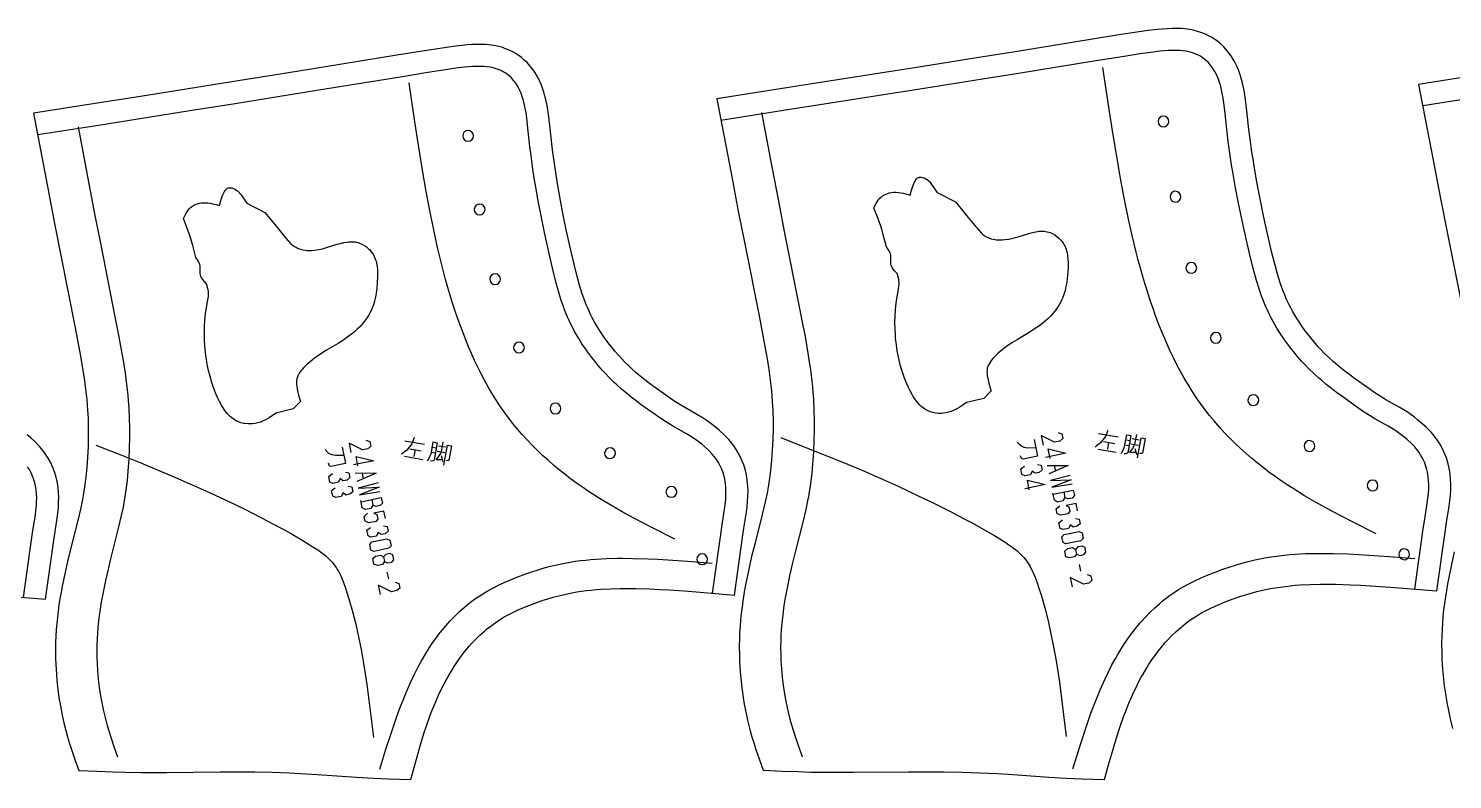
# Model space of a CAD drawing. Extents: x 870 to 2252, y -335 to 1751.
# Drawn here: x 1226.9 to 1557.1, y 0 to 174.2 of the extents above; entities that cross this region are included whole.
import ezdxf

# ---------------------------------------------------------------- set-up
doc = ezdxf.new("R2010")
doc.units = 0

msp = doc.modelspace()

# ---------------------------------------------------------------- linework, layer by layer
for points in [[(1386.518066, 157.896942), (1389.807617, 140.617111), (1391.496704, 131.861252), (1393.063721, 123.89164), (1396.317993, 107.562576), (1397.531372, 101.272888), (1398.18103, 97.568901), (1398.566528, 95.093666), (1398.740967, 93.854141), (1399.047119, 91.370781), (1399.176025, 90.12664), (1399.379517, 87.633438), (1399.486816, 85.60273), (1399.548584, 83.230156), (1399.552002, 81.331871), (1399.499146, 78.892105), (1399.383423, 76.454292), (1399.205933, 74.01992), (1398.989014, 71.791794), (1398.755249, 69.908043), (1398.521851, 68.375938), (1398.349365, 67.383354), (1398.162354, 66.393356), (1397.75, 64.420624), (1397.058105, 61.473904), (1395.30127, 54.61203), (1394.587769, 51.705235), (1393.923218, 48.786484), (1393.321167, 45.856483), (1393.047729, 44.387501), (1392.795166, 42.915936), (1392.564697, 41.441952), (1392.358276, 39.965626), (1392.177612, 38.486992), (1392.024292, 37.006329), (1391.900269, 35.523357), (1391.806885, 34.03875), (1391.74585, 32.551876), (1391.718506, 31.043827), (1391.741089, 28.779842), (1391.797119, 27.27043), (1391.94043, 25.007813), (1392.073975, 23.50164), (1392.328979, 21.247383), (1392.647827, 19.001015), (1392.896118, 17.509375), (1393.323975, 15.282969), (1393.647217, 13.807187), (1394.189941, 11.608359), (1394.591553, 10.153555), (1395.078125, 8.536601), (1395.597046, 6.929414), (1396.325439, 4.797461), (1397.267578, 2.142148), (1401.70166, 1.957266), (1405.396973, 1.824609), (1408.353516, 1.745156), (1412.05603, 1.688594), (1414.525024, 1.67418), (1418.228516, 1.679258), (1430.997192, 1.795469), (1435.121216, 1.812734), (1439.244385, 1.793516), (1443.365723, 1.722422), (1447.484497, 1.583633), (1451.491699, 1.375937), (1454.161987, 1.208047), (1463.50647, 0.571445), (1467.51355, 0.340078), (1471.080566, 0.182812), (1476.43335, 0), (1477.366577, 3.436953), (1478.004761, 5.722773), (1479.010254, 9.135468), (1479.727051, 11.395), (1480.102783, 12.518984), (1480.895386, 14.753202), (1481.314819, 15.862812), (1482.066406, 17.734375), (1482.724854, 19.259804), (1483.068237, 20.016523), (1483.784668, 21.516249), (1484.158081, 22.258514), (1484.936523, 23.725624), (1485.342041, 24.449883), (1486.18689, 25.87789), (1486.626587, 26.580702), (1487.54187, 27.962578), (1488.122192, 28.785664), (1488.925537, 29.861406), (1489.551636, 30.650702), (1490.419312, 31.678007), (1491.095093, 32.427265), (1492.029907, 33.396797), (1493.002441, 34.330116), (1494.011475, 35.224216), (1494.529297, 35.655544), (1495.590454, 36.485077), (1496.133545, 36.88242), (1496.684814, 37.267811), (1497.810913, 38.000702), (1498.740234, 38.552773), (1499.820801, 39.140469), (1500.921875, 39.689491), (1502.039917, 40.205078), (1503.171631, 40.692654), (1504.568726, 41.258202), (1506.492798, 41.980156), (1507.786987, 42.427734), (1509.090332, 42.846016), (1510.4021, 43.233124), (1511.722168, 43.587265), (1513.050293, 43.906483), (1514.858032, 44.27953), (1516.00415, 44.480625), (1517.154663, 44.656719), (1518.309326, 44.809139), (1519.467285, 44.938904), (1520.628662, 45.047657), (1521.792603, 45.136326), (1524.126709, 45.258358), (1526.466431, 45.315388), (1527.637207, 45.322655), (1529.978271, 45.300625), (1533.454956, 45.194843), (1535.757568, 45.086094), (1538.056641, 44.95203), (1542.64624, 44.626091), (1553.466187, 43.742344), (1555.371826, 57.397732), (1555.698853, 59.598125), (1556.296631, 63.380703), (1556.463257, 64.649918), (1556.59375, 65.956017), (1556.66748, 67.180153), (1556.684692, 68.48008), (1556.641846, 69.597031), (1556.517212, 70.894371), (1556.289307, 72.258591), (1556.058594, 73.256096), (1555.658203, 74.584373), (1555.3125, 75.500465), (1555.088745, 76.024765), (1554.667603, 76.900856), (1554.134521, 77.848824), (1553.506836, 78.806793), (1552.833984, 79.702965), (1552.111572, 80.558121), (1551.042969, 81.672966), (1549.934814, 82.692108), (1549.007568, 83.468437), (1548.279785, 84.039139), (1547.541382, 84.58445), (1546.784058, 85.109138), (1546.025024, 85.601089), (1544.685791, 86.399765), (1541.645264, 88.101952), (1540.706421, 88.666168), (1539.080444, 89.715858), (1537.109619, 91.072029), (1534.399048, 93.010933), (1533.262451, 93.855156), (1532.143066, 94.714684), (1531.055908, 95.583672), (1529.989502, 96.477104), (1529.503906, 96.900154), (1528.503296, 97.811325), (1527.274048, 99.011871), (1526.615601, 99.694138), (1525.962524, 100.399841), (1524.976563, 101.519684), (1524.532349, 102.048042), (1523.609497, 103.198593), (1522.725464, 104.375542), (1522.329468, 104.930153), (1521.509766, 106.141792), (1520.746704, 107.357887), (1520.022461, 108.608124), (1519.568359, 109.45031), (1519.231323, 110.110466), (1518.787109, 111.033829), (1518.47998, 111.712494), (1518.185913, 112.399765), (1517.835327, 113.273041), (1517.605225, 113.882729), (1517.148071, 115.188751), (1516.513916, 117.22242), (1515.939697, 119.300697), (1515.222778, 122.18), (1514.20752, 126.570076), (1513.289063, 130.763123), (1512.473999, 134.693039), (1511.803101, 138.18602), (1511.252808, 141.321014), (1510.914795, 143.404922), (1510.598999, 145.492188), (1510.163696, 148.654602), (1509.904785, 150.744843), (1509.350464, 155.806015), (1509.119995, 157.639526), (1508.924438, 158.922958), (1508.687744, 160.223907), (1508.401245, 161.527496), (1508.182617, 162.381241), (1507.944336, 163.2043), (1507.713989, 163.90593), (1507.449951, 164.618195), (1507.154663, 165.320694), (1506.709839, 166.238663), (1506.406006, 166.794846), (1505.846191, 167.707733), (1505.217041, 168.588272), (1504.797974, 169.111084), (1504.049438, 169.940781), (1503.225708, 170.715393), (1502.685547, 171.161011), (1501.90979, 171.724457), (1501.212158, 172.161087), (1500.518188, 172.541016), (1499.783569, 172.891174), (1498.775879, 173.290771), (1497.995483, 173.543823), (1496.965454, 173.808746), (1496.121338, 173.970932), (1495.023438, 174.11554), (1494.233276, 174.178436), (1493.190552, 174.216248), (1492.171387, 174.210938), (1490.954956, 174.163986), (1489.811157, 174.088348), (1488.67041, 173.986481), (1486.515625, 173.734222), (1483.904053, 173.357971), (1479.70874, 172.701172), (1473.133423, 171.635147), (1455.669067, 168.806396), (1447.303833, 167.467102), (1433.783081, 165.318207), (1422.917603, 163.602646), (1412.049561, 161.894058), (1401.179688, 160.190308), (1386.518066, 157.896942)], [(1228.105591, 154.54039), (1231.323853, 137.528824), (1232.965454, 128.96492), (1234.48877, 121.169922), (1237.651733, 105.198746), (1238.831421, 99.046562), (1239.462769, 95.423668), (1239.83728, 93.002731), (1240.006836, 91.790314), (1240.304321, 89.361481), (1240.429688, 88.144684), (1240.627197, 85.706329), (1240.731323, 83.720154), (1240.791016, 81.399529), (1240.794312, 79.542732), (1240.742676, 77.156403), (1240.629639, 74.772026), (1240.457031, 72.391014), (1240.24585, 70.211639), (1240.018311, 68.369064), (1239.791016, 66.870544), (1239.623291, 65.899765), (1239.441162, 64.931564), (1239.040161, 63.001953), (1238.366821, 60.119762), (1236.657471, 53.407654), (1235.963379, 50.56414), (1235.316895, 47.708984), (1234.731079, 44.843044), (1234.464966, 43.40617), (1234.218994, 41.966873), (1233.994873, 40.525078), (1233.794067, 39.081169), (1233.618286, 37.634998), (1233.468994, 36.186836), (1233.348145, 34.736485), (1233.257202, 33.284492), (1233.197754, 31.830273), (1233.170898, 30.355312), (1233.192627, 28.140938), (1233.246948, 26.664608), (1233.38623, 24.451523), (1233.515869, 22.978359), (1233.763672, 20.773438), (1234.073364, 18.576601), (1234.314697, 17.117811), (1234.730591, 14.940273), (1235.044678, 13.496797), (1235.57251, 11.345937), (1235.962891, 9.922773), (1236.435791, 8.341484), (1236.940308, 6.769531), (1237.64856, 4.684297), (1238.564697, 2.087109), (1242.876709, 1.906719), (1246.470459, 1.777344), (1249.345703, 1.699922), (1252.946533, 1.645), (1255.347412, 1.631133), (1258.949341, 1.636523), (1271.366943, 1.751484), (1275.377808, 1.76875), (1279.387451, 1.750391), (1283.39563, 1.681328), (1287.401245, 1.545977), (1291.298218, 1.343242), (1293.895142, 1.179258), (1302.98291, 0.557539), (1306.879639, 0.33168), (1310.348511, 0.178281), (1315.554199, 0), (1317.082764, 5.596914), (1318.061035, 8.934766), (1318.758301, 11.144921), (1319.123901, 12.244374), (1319.895142, 14.429999), (1320.303101, 15.515625), (1321.03418, 17.346251), (1322.008423, 19.57785), (1322.704956, 21.044569), (1323.068237, 21.770468), (1323.825439, 23.205624), (1324.219849, 23.914141), (1325.041748, 25.311249), (1325.469604, 25.998945), (1326.360229, 27.351288), (1326.924561, 28.156172), (1327.705933, 29.208359), (1328.314941, 29.980429), (1329.159058, 30.985586), (1329.81604, 31.718241), (1330.724609, 32.666092), (1331.670166, 33.578751), (1332.651367, 34.453358), (1333.155029, 34.875271), (1334.187134, 35.686913), (1334.715454, 36.075779), (1335.251831, 36.452969), (1336.347656, 37.170391), (1337.251953, 37.710625), (1338.30249, 38.285389), (1339.373291, 38.822498), (1340.460693, 39.326954), (1341.931274, 39.958202), (1343.541748, 40.59914), (1344.79126, 41.063747), (1346.049927, 41.50164), (1347.317261, 41.910938), (1348.593262, 42.289608), (1349.877319, 42.63625), (1351.169067, 42.948669), (1352.927368, 43.313671), (1354.041748, 43.510391), (1355.1604, 43.682655), (1356.283203, 43.831795), (1357.409546, 43.958984), (1358.538696, 44.065311), (1359.670776, 44.152187), (1361.940918, 44.271873), (1364.216431, 44.327969), (1365.355103, 44.335232), (1367.632202, 44.313904), (1371.013428, 44.211014), (1373.25293, 44.104843), (1375.48877, 43.973904), (1379.952148, 43.655544), (1390.613892, 42.780701), (1392.468262, 56.13578), (1392.786499, 58.287342), (1393.368408, 61.987968), (1393.530884, 63.231716), (1393.658081, 64.512108), (1393.730225, 65.713043), (1393.747192, 66.988434), (1393.705444, 68.085388), (1393.583862, 69.359215), (1393.361816, 70.698593), (1393.136353, 71.679451), (1392.745483, 72.984688), (1392.407349, 73.886169), (1392.187988, 74.403122), (1391.775879, 75.265388), (1391.254028, 76.198357), (1390.640259, 77.140549), (1389.9823, 78.021873), (1389.275391, 78.863434), (1388.231079, 79.95961), (1387.148071, 80.961716), (1386.241699, 81.725151), (1385.530396, 82.286095), (1384.809082, 82.821953), (1384.068726, 83.337654), (1383.326416, 83.821327), (1382.020264, 84.604683), (1379.063721, 86.269295), (1378.154297, 86.818748), (1376.576904, 87.842964), (1374.663574, 89.167183), (1372.029175, 91.062111), (1370.925537, 91.886635), (1369.838867, 92.725861), (1368.783936, 93.57383), (1367.76355, 94.43351), (1366.764771, 95.321564), (1366.322754, 95.732422), (1365.116943, 96.91687), (1364.478882, 97.581947), (1363.845947, 98.26976), (1362.88855, 99.363434), (1362.45813, 99.878281), (1361.562622, 101.001404), (1360.704834, 102.150002), (1360.321533, 102.690231), (1359.526367, 103.872498), (1358.786743, 105.058281), (1358.084717, 106.277344), (1357.644531, 107.098358), (1357.317993, 107.742188), (1356.886841, 108.643044), (1356.589233, 109.304764), (1356.304199, 109.974922), (1355.963989, 110.827339), (1355.741089, 111.421875), (1355.297363, 112.696869), (1354.681641, 114.683121), (1354.124146, 116.713043), (1353.427979, 119.526947), (1352.441162, 123.81945), (1351.548706, 127.919609), (1350.756836, 131.762344), (1350.104858, 135.177582), (1349.570068, 138.242813), (1349.241821, 140.280151), (1348.935181, 142.320541), (1348.512207, 145.412338), (1348.260742, 147.455627), (1347.72229, 152.405548), (1347.498047, 154.200623), (1347.307983, 155.458359), (1347.077148, 156.733429), (1346.797974, 158.011871), (1346.584717, 158.849686), (1346.352295, 159.657501), (1346.127319, 160.346786), (1345.869385, 161.046799), (1345.580811, 161.737503), (1345.146729, 162.639053), (1344.849243, 163.187256), (1344.302002, 164.085312), (1343.685913, 164.952881), (1343.27417, 165.469757), (1342.540405, 166.287964), (1341.731323, 167.053192), (1341.198853, 167.494843), (1340.436646, 168.051331), (1339.750854, 168.482971), (1339.069458, 168.857971), (1338.346802, 169.204605), (1337.357056, 169.599289), (1336.588257, 169.850159), (1335.576172, 170.11203), (1334.745239, 170.272659), (1333.667969, 170.415237), (1332.891357, 170.477264), (1331.870239, 170.514297), (1330.872803, 170.508987), (1329.684692, 170.462738), (1328.567993, 170.388275), (1327.454224, 170.288193), (1325.354248, 170.040771), (1322.811279, 169.672028), (1318.729614, 169.0289), (1312.334717, 167.98555), (1295.350098, 165.216873), (1287.214966, 163.906174), (1274.065918, 161.80304), (1263.498901, 160.123825), (1252.929321, 158.45163), (1242.358276, 156.784134), (1228.105591, 154.54039)], [(1548.374756, 44.158279), (1550.323853, 58.125076), (1550.657837, 60.37117), (1551.248657, 64.110703), (1551.396362, 65.235229), (1551.508911, 66.363205), (1551.569702, 67.367577), (1551.583374, 68.415703), (1551.55127, 69.254845), (1551.45752, 70.229919), (1551.285156, 71.26281), (1551.127441, 71.943825), (1550.825317, 72.946404), (1550.579346, 73.598198), (1550.442749, 73.918045), (1550.141968, 74.543823), (1549.773926, 75.198433), (1549.330444, 75.875229), (1548.84375, 76.523514), (1548.31897, 77.144531), (1547.472168, 78.027969), (1546.569824, 78.858047), (1545.796387, 79.505547), (1545.190796, 79.980392), (1544.57373, 80.436172), (1543.944336, 80.872108), (1543.330933, 81.269684), (1542.133545, 81.983826), (1539.085571, 83.690155), (1538.009155, 84.337029), (1536.251099, 85.471954), (1534.180298, 86.897026), (1531.394775, 88.88945), (1530.188721, 89.785385), (1528.997681, 90.699921), (1527.825562, 91.636635), (1526.676514, 92.599449), (1526.111572, 93.09156), (1525.003662, 94.100388), (1523.656494, 95.416092), (1522.908691, 96.191093), (1522.176514, 96.982109), (1521.110474, 98.193123), (1520.590942, 98.811012), (1519.580444, 100.070778), (1518.610229, 101.362183), (1518.141235, 102.019447), (1517.236694, 103.356636), (1516.378906, 104.723511), (1515.570557, 106.119057), (1515.052124, 107.080391), (1514.661865, 107.845154), (1514.165405, 108.876328), (1513.81189, 109.65789), (1513.474365, 110.446564), (1513.08252, 111.422813), (1512.812012, 112.139763), (1512.30542, 113.586479), (1511.620239, 115.783829), (1511.00647, 118.005234), (1510.26355, 120.98922), (1509.231812, 125.44976), (1508.301025, 129.699768), (1507.472778, 133.694138), (1506.786865, 137.263977), (1506.223755, 140.472031), (1505.876221, 142.615387), (1505.551392, 144.76297), (1505.106689, 147.993362), (1504.838989, 150.153671), (1504.285156, 155.210312), (1504.068115, 156.937576), (1503.893677, 158.082336), (1503.686646, 159.219528), (1503.439087, 160.347107), (1503.261719, 161.039215), (1503.070435, 161.699768), (1502.89856, 162.223511), (1502.706177, 162.74234), (1502.505737, 163.218979), (1502.174316, 163.903198), (1501.991577, 164.237885), (1501.592407, 164.888428), (1501.149292, 165.508667), (1500.911377, 165.805542), (1500.403076, 166.368988), (1499.852417, 166.886795), (1499.561401, 167.126877), (1499.054932, 167.49469), (1498.632446, 167.759216), (1498.194824, 167.998749), (1497.744019, 168.213593), (1497.047485, 168.489838), (1496.572266, 168.643906), (1495.8479, 168.830154), (1495.306519, 168.934296), (1494.487671, 169.042099), (1493.938354, 169.085861), (1493.111572, 169.115784), (1492.282959, 169.111481), (1491.221802, 169.070465), (1490.206421, 169.003281), (1489.193726, 168.912888), (1487.175781, 168.676712), (1484.662109, 168.314529), (1480.51123, 167.664688), (1473.949219, 166.600861), (1456.479858, 163.77124), (1448.107178, 162.430771), (1434.581177, 160.281097), (1423.711426, 158.564758), (1412.840454, 156.855774), (1401.96875, 155.151794), (1387.472412, 152.884216)], [(1385.522949, 43.198513), (1387.419922, 56.859688), (1387.744873, 59.056641), (1388.319946, 62.714451), (1388.463623, 63.814217), (1388.573242, 64.917496), (1388.632324, 65.899841), (1388.645874, 66.924995), (1388.614624, 67.745857), (1388.52356, 68.699371), (1388.356201, 69.709297), (1388.203125, 70.375237), (1387.909546, 71.355705), (1387.67041, 71.993355), (1387.537598, 72.306328), (1387.244995, 72.918671), (1386.886963, 73.55867), (1386.456055, 74.220078), (1385.98291, 74.853752), (1385.4729, 75.46109), (1384.649292, 76.32531), (1383.771484, 77.137733), (1383.019043, 77.771561), (1382.430298, 78.235855), (1381.830322, 78.68148), (1381.21814, 79.107964), (1380.621704, 79.496635), (1379.457275, 80.195), (1376.493042, 81.863747), (1375.446167, 82.496483), (1373.736572, 83.606483), (1371.7229, 85), (1369.013672, 86.948906), (1367.840576, 87.82531), (1366.682373, 88.719688), (1365.542725, 89.635704), (1364.425415, 90.577187), (1363.334229, 91.547577), (1362.799316, 92.044533), (1361.489136, 93.331482), (1360.761963, 94.089371), (1360.050171, 94.862892), (1359.012939, 96.047966), (1358.507446, 96.652496), (1357.524658, 97.884995), (1356.581421, 99.148277), (1356.125244, 99.791092), (1355.245728, 101.098747), (1354.411987, 102.435234), (1353.626343, 103.79953), (1353.122681, 104.739372), (1352.74292, 105.487419), (1352.260498, 106.49601), (1351.916504, 107.260391), (1351.588623, 108.031563), (1351.20752, 108.986641), (1350.944336, 109.688042), (1350.451904, 111.103355), (1349.785767, 113.252495), (1349.189087, 115.425079), (1348.467041, 118.343124), (1347.464233, 122.70578), (1346.559326, 126.862572), (1345.75415, 130.769455), (1345.087646, 134.261017), (1344.540283, 137.398987), (1344.202515, 139.495392), (1343.886719, 141.595932), (1343.454468, 144.755386), (1343.194458, 146.868362), (1342.656494, 151.813828), (1342.445557, 153.503204), (1342.276245, 154.622726), (1342.074951, 155.735077), (1341.833984, 156.838196), (1341.661743, 157.515152), (1341.475952, 158.161087), (1341.308716, 158.673355), (1341.121704, 159.180939), (1340.927002, 159.646713), (1340.605103, 160.315384), (1340.427612, 160.642502), (1340.039917, 161.278595), (1339.609131, 161.885223), (1339.37793, 162.175629), (1338.883545, 162.726944), (1338.347656, 163.233826), (1338.064209, 163.468826), (1337.571411, 163.828674), (1337.160767, 164.087112), (1336.735474, 164.321243), (1336.297119, 164.531403), (1335.619507, 164.801636), (1335.157349, 164.952499), (1334.452637, 165.134766), (1333.926025, 165.236557), (1333.129761, 165.341949), (1332.595703, 165.384613), (1331.791382, 165.413818), (1330.985596, 165.409531), (1329.953613, 165.36937), (1328.965942, 165.303513), (1327.981079, 165.214996), (1326.018555, 164.983749), (1323.573975, 164.629288), (1319.537109, 163.993195), (1313.155396, 162.952026), (1296.165894, 160.182571), (1288.023193, 158.870621), (1274.868774, 156.766632), (1264.297607, 155.086792), (1253.725342, 153.414063), (1243.1521, 151.746323), (1229.054077, 149.526947)], [(1539.387207, 57.003281), (1533.780762, 59.816795), (1529.607422, 61.985077), (1526.852783, 63.480782), (1525.485962, 64.248283), (1522.777832, 65.830154), (1521.43811, 66.647339), (1520.109131, 67.484451), (1518.791504, 68.342339), (1517.357666, 69.311249), (1515.940308, 70.307579), (1514.540771, 71.331329), (1513.160889, 72.382652), (1511.802124, 73.461479), (1510.466187, 74.568123), (1509.154663, 75.702499), (1507.868774, 76.864609), (1506.610474, 78.054527), (1505.381104, 79.272499), (1504.182251, 80.518356), (1503.015747, 81.79258), (1501.882935, 83.094604), (1500.7854, 84.425232), (1499.724854, 85.783745), (1498.681519, 87.199371), (1497.677124, 88.643044), (1496.710571, 90.112968), (1495.780884, 91.607811), (1494.886719, 93.125778), (1494.0271, 94.665543), (1493.200928, 96.225311), (1492.406982, 97.803589), (1491.644287, 99.398827), (1490.911865, 101.009377), (1490.208252, 102.633751), (1489.532593, 104.27047), (1488.883545, 105.917732), (1488.260376, 107.574219), (1487.661743, 109.237968), (1487.024048, 111.09375), (1486.414063, 112.956406), (1485.830566, 114.825699), (1485.272339, 116.701172), (1484.737915, 118.582497), (1484.226563, 120.469376), (1483.736572, 122.361404), (1483.266724, 124.258041), (1482.81604, 126.158981), (1481.967041, 129.972809), (1481.179321, 133.799683), (1480.80542, 135.717346), (1480.107788, 139.466476), (1479.152466, 144.964142), (1478.259399, 150.47258), (1477.411499, 155.988586), (1476.052979, 165.191864)], [(1564.297729, 163.596405), (1549.227783, 161.253357)], [(1376.783691, 55.761326), (1371.330566, 58.513279), (1367.271729, 60.633984), (1364.592651, 62.096718), (1363.26355, 62.847187), (1360.630493, 64.393906), (1359.327881, 65.192886), (1358.036011, 66.01133), (1356.755249, 66.849922), (1355.359863, 67.798203), (1353.980591, 68.773361), (1352.619141, 69.77523), (1351.276733, 70.804062), (1349.955078, 71.859688), (1348.655762, 72.942421), (1347.380249, 74.052032), (1346.130005, 75.188667), (1344.906372, 76.352501), (1343.711426, 77.543434), (1342.546021, 78.761642), (1341.412354, 80.007187), (1340.311401, 81.279762), (1339.244873, 82.580078), (1338.214355, 83.907341), (1337.198853, 85.292969), (1336.221436, 86.705856), (1335.281006, 88.144218), (1334.376709, 89.60672), (1333.506958, 91.091797), (1332.671021, 92.597885), (1331.86792, 94.123589), (1331.096069, 95.667107), (1330.354858, 97.227104), (1329.642944, 98.802109), (1328.959229, 100.390312), (1328.302734, 101.990547), (1327.672363, 103.601013), (1327.066895, 105.220467), (1326.485107, 106.846794), (1325.865112, 108.662338), (1325.271973, 110.484604), (1324.704834, 112.313202), (1324.161987, 114.147736), (1323.642578, 115.988045), (1323.145264, 117.833511), (1322.669067, 119.684059), (1322.21228, 121.539063), (1321.774292, 123.398354), (1320.948975, 127.12812), (1320.18335, 130.870621), (1319.819946, 132.745941), (1319.141968, 136.412659), (1318.213379, 141.789841), (1317.345459, 147.177582), (1316.521362, 152.572723), (1315.201172, 161.574066)], [(1549.227783, 161.253357), (1552.588379, 143.705231), (1554.324707, 134.757568), (1555.935791, 126.613281), (1559.280884, 109.926323)], [(1565.082153, 158.557022), (1550.187744, 156.241318)], [(1396.839844, 154.755463), (1399.171387, 142.50296), (1400.858521, 133.757492), (1402.158447, 127.14109), (1405.716797, 109.279999), (1406.484863, 105.335777), (1406.967896, 102.765152), (1407.642212, 98.901871), (1408.042969, 96.320313), (1408.224976, 95.027496), (1408.545776, 92.4375), (1408.681885, 91.140076), (1408.800293, 89.841171), (1408.926025, 88.138046), (1409.045898, 85.72258), (1409.101685, 83.303673), (1409.102051, 81.176872), (1409.04187, 78.536797), (1408.916748, 75.898903), (1408.728516, 73.264214), (1408.511841, 70.956329), (1408.235107, 68.654221), (1408.093506, 67.671562), (1407.75415, 65.656174), (1407.562622, 64.652657), (1407.142822, 62.652344), (1406.442017, 59.664139), (1404.668823, 52.702888), (1404.000488, 49.974609), (1403.375122, 47.235546), (1402.806885, 44.486485), (1402.309692, 41.727734), (1402.092163, 40.344841), (1401.897583, 38.959843), (1401.727905, 37.572655), (1401.584839, 36.183514), (1401.469849, 34.792187), (1401.38501, 33.399178), (1401.332031, 32.003944), (1401.3125, 30.735624), (1401.333984, 28.83164), (1401.381348, 27.562304), (1401.500488, 25.659492), (1401.675781, 23.760273), (1401.909668, 21.836718), (1402.208618, 19.86121), (1402.440796, 18.549999), (1402.838867, 16.593437), (1403.137939, 15.296875), (1403.463989, 14.007421), (1403.817627, 12.725742), (1404.268677, 11.224062), (1404.75061, 9.731718), (1405.42749, 7.752383), (1406.303467, 5.287383)], [(1491.332153, 152.625702), (1491.24585, 153.105698), (1490.9823, 153.516174), (1490.581787, 153.794525), (1490.105225, 153.898438), (1489.625244, 153.812027), (1489.214844, 153.548508), (1488.936523, 153.148041), (1488.832642, 152.671478), (1488.919067, 152.191483), (1489.182495, 151.781006), (1489.582886, 151.502731), (1490.059448, 151.398819), (1490.539551, 151.485153), (1490.949951, 151.748672), (1491.228271, 152.149216), (1491.332153, 152.625702)], [(1238.421387, 151.398193), (1240.6875, 139.414688), (1242.327515, 130.861084), (1243.590942, 124.389526), (1247.050781, 106.916168), (1247.797607, 103.055626), (1248.267578, 100.538902), (1248.923706, 96.756714), (1249.313721, 94.229294), (1249.490723, 92.963745), (1249.802979, 90.428276), (1249.935425, 89.158203), (1250.050537, 87.886642), (1250.173096, 86.218361), (1250.289917, 83.847267), (1250.34436, 81.473045), (1250.34436, 79.38781), (1250.2854, 76.801247), (1250.163208, 74.216637), (1249.979492, 71.635307), (1249.767944, 69.370232), (1249.497192, 67.109451), (1249.358521, 66.144295), (1249.027954, 64.172653), (1248.841431, 63.190857), (1248.432739, 61.233826), (1247.75061, 58.309921), (1246.025269, 51.498516), (1245.376099, 48.833515), (1244.768555, 46.158203), (1244.216553, 43.473125), (1243.733765, 40.778671), (1243.522339, 39.428123), (1243.333374, 38.075466), (1243.168579, 36.720665), (1243.029297, 35.364063), (1242.917725, 34.005272), (1242.835449, 32.644882), (1242.783691, 31.282343), (1242.764771, 30.04707), (1242.7854, 28.192734), (1242.831055, 26.956444), (1242.946045, 25.103281), (1243.115479, 23.253475), (1243.341431, 21.379297), (1243.630615, 19.453203), (1243.855469, 18.174686), (1244.240967, 16.266836), (1244.530396, 15.0025), (1244.846436, 13.745), (1245.188843, 12.494961), (1245.626343, 11.028945), (1246.093872, 9.571836), (1246.750488, 7.639219), (1247.600464, 5.232305)], [(1330.093506, 149.284058), (1330.007324, 149.764145), (1329.743774, 150.17453), (1329.343262, 150.452881), (1328.866699, 150.556793), (1328.386719, 150.470383), (1327.976196, 150.206955), (1327.697998, 149.806396), (1327.593994, 149.329834), (1327.68042, 148.849838), (1327.943848, 148.439377), (1328.34436, 148.161087), (1328.820923, 148.05719), (1329.300903, 148.143585), (1329.711426, 148.407028), (1329.989624, 148.807571), (1330.093506, 149.284058)], [(1450.123413, 90.153358), (1448.414307, 88.39695), (1444.417603, 87.45359), (1443.625854, 86.900932), (1442.823242, 86.37281), (1441.998657, 85.893745), (1441.431396, 85.613823), (1440.846191, 85.373901), (1440.240112, 85.181328), (1439.59375, 85.039063), (1438.93042, 84.955078), (1438.595093, 84.935074), (1437.922485, 84.939766), (1437.254639, 85.003983), (1436.925293, 85.058823), (1436.280884, 85.214058), (1435.96814, 85.314529), (1435.366699, 85.561951), (1434.953857, 85.779999), (1434.560913, 86.028671), (1434.187134, 86.305779), (1433.831665, 86.609215), (1433.49353, 86.936714), (1433.172119, 87.286171), (1432.866333, 87.655548), (1432.575562, 88.042343), (1432.035278, 88.860313), (1431.784058, 89.287025), (1431.31543, 90.165314), (1430.88623, 91.06234), (1430.580688, 91.751404), (1430.025269, 93.132187), (1429.540649, 94.517265), (1429.123291, 95.907578), (1428.769653, 97.303749), (1428.476196, 98.707108), (1428.350952, 99.411797), (1428.140869, 100.827423), (1427.980103, 102.272964), (1427.918213, 103.009842), (1427.835083, 104.489761), (1427.807983, 105.976479), (1427.838379, 107.468124), (1427.928223, 108.963043), (1428.079224, 110.459686), (1428.293213, 111.956169), (1428.613403, 113.712578), (1428.728271, 114.515854), (1428.758301, 114.915314), (1428.762573, 115.313042), (1428.735962, 115.708748), (1428.685303, 116.047501), (1428.555176, 116.608978), (1428.319458, 117.391716), (1427.734619, 118.010155), (1427.421875, 118.393906), (1427.161865, 118.795311), (1426.974243, 119.221245), (1426.898926, 119.5214), (1426.861328, 119.834137), (1426.850464, 120.156166), (1426.858032, 121.303978), (1426.826172, 121.622963), (1426.766235, 121.905075), (1426.634033, 122.273277), (1426.454712, 122.627419), (1426.241211, 122.971245), (1425.843994, 123.532188), (1425.119995, 126.319763), (1424.824951, 127.357498), (1424.507935, 128.388199), (1424.220093, 129.246475), (1423.848999, 130.274216), (1422.958374, 132.568283), (1423.413696, 133.504379), (1423.715088, 134.039139), (1423.93689, 134.375931), (1424.311401, 134.841324), (1424.595459, 135.118988), (1424.892334, 135.353592), (1425.383057, 135.653748), (1425.915894, 135.891953), (1426.476807, 136.068115), (1427.05188, 136.182892), (1427.522583, 136.230392), (1428.076416, 136.237732), (1428.626831, 136.198746), (1429.174438, 136.121323), (1429.719971, 136.013046), (1430.535278, 135.809921), (1431.348755, 135.580704), (1431.648926, 136.717026), (1431.958252, 137.673431), (1432.108521, 138.06015), (1432.324219, 138.547424), (1432.471069, 138.83461), (1432.636841, 139.104218), (1432.825806, 139.341171), (1432.967041, 139.473984), (1433.122192, 139.581482), (1433.299316, 139.661484), (1433.499023, 139.709991), (1433.710938, 139.726242), (1433.930908, 139.713745), (1434.154785, 139.675308), (1434.59729, 139.535004), (1434.996094, 139.337341), (1435.341675, 139.102493), (1435.500488, 138.971558), (1435.794312, 138.68718), (1436.06189, 138.377884), (1436.309692, 138.050705), (1437.619995, 136.130539), (1441.850952, 133.970779), (1444.435181, 130.818985), (1446.69873, 128.021011), (1447.234497, 127.395309), (1447.799683, 126.811089), (1448.198975, 126.456718), (1448.621338, 126.138824), (1448.842285, 125.99601), (1449.322632, 125.738045), (1449.582886, 125.625542), (1450.124146, 125.440781), (1450.687744, 125.306557), (1451.267456, 125.219215), (1451.561157, 125.191795), (1452.152832, 125.167572), (1452.744385, 125.180542), (1453.329468, 125.227104), (1454.259644, 125.364838), (1454.866577, 125.492188), (1455.466675, 125.642578), (1456.361572, 125.899918), (1458.610718, 126.602028), (1459.364624, 126.812965), (1460.123901, 126.991249), (1460.883667, 127.121872), (1461.262451, 127.164604), (1462.014648, 127.195389), (1462.386963, 127.179916), (1462.756226, 127.141014), (1463.121338, 127.077415), (1463.482178, 126.986328), (1463.768677, 126.892731), (1464.328735, 126.653046), (1464.866333, 126.349213), (1465.37561, 125.988434), (1465.849976, 125.577499), (1466.072144, 125.355469), (1466.482788, 124.882889), (1466.842773, 124.377968), (1467.001953, 124.115234), (1467.189209, 123.761009), (1467.352051, 123.398041), (1467.491943, 123.027107), (1467.610229, 122.648666), (1467.70874, 122.263672), (1467.851685, 121.476563), (1467.932495, 120.671249), (1467.962891, 119.853592), (1467.955322, 119.029297), (1467.892456, 117.712418), (1467.766724, 116.251015), (1467.641113, 115.291481), (1467.473999, 114.347031), (1467.258911, 113.420624), (1466.988525, 112.514923), (1466.656372, 111.632965), (1466.464966, 111.201485), (1466.284302, 110.832809), (1465.884644, 110.11203), (1465.437134, 109.414063), (1464.946411, 108.740547), (1464.416504, 108.092499), (1463.852173, 107.471718), (1463.257568, 106.879372), (1462.637329, 106.316872), (1462.236572, 105.979218), (1461.412476, 105.336876), (1460.131348, 104.441483), (1458.813599, 103.604767), (1456.145264, 102.003906), (1455.069824, 101.338516), (1454.015015, 100.642418), (1453.326416, 100.152733), (1452.319824, 99.366173), (1451.669067, 98.799606), (1450.86377, 98.016167), (1450.5271, 97.651558), (1450.209351, 97.272423), (1449.785889, 96.676323), (1449.551392, 96.260155), (1449.451538, 96.046402), (1449.29187, 95.607422), (1449.234375, 95.382263), (1449.182007, 95.070076), (1449.157471, 94.65078), (1449.172363, 94.225624), (1449.236206, 93.62664), (1449.317261, 93.113907), (1449.418213, 92.606483), (1449.666382, 91.603668), (1450.104614, 90.117188)], [(1290.019043, 87.71109), (1288.309937, 85.954689), (1284.313354, 85.01133), (1283.521729, 84.458672), (1282.718872, 83.930542), (1281.894287, 83.451485), (1281.327026, 83.171562), (1280.741943, 82.931641), (1280.135864, 82.739059), (1279.489502, 82.596794), (1278.82605, 82.512886), (1278.490723, 82.492813), (1277.818237, 82.497498), (1277.150391, 82.561714), (1276.821045, 82.616562), (1276.176636, 82.771797), (1275.863892, 82.872261), (1275.262451, 83.119682), (1274.849487, 83.33773), (1274.456665, 83.586403), (1274.082886, 83.86351), (1273.727417, 84.166954), (1273.389404, 84.494453), (1273.067993, 84.843903), (1272.762207, 85.21328), (1272.471436, 85.600075), (1271.930908, 86.418045), (1271.67981, 86.844765), (1271.211182, 87.723122), (1270.781982, 88.620079), (1270.476563, 89.309135), (1269.920898, 90.689919), (1269.436401, 92.074997), (1269.019043, 93.465309), (1268.665405, 94.861557), (1268.371948, 96.264839), (1268.246704, 96.969528), (1268.036499, 98.385231), (1267.875732, 99.830704), (1267.813843, 100.567574), (1267.730957, 102.047501), (1267.703735, 103.534218), (1267.734009, 105.025856), (1267.823853, 106.520782), (1267.974976, 108.017418), (1268.188843, 109.513901), (1268.509033, 111.270309), (1268.623901, 112.073593), (1268.653931, 112.473045), (1268.658203, 112.870781), (1268.631592, 113.266479), (1268.580933, 113.605232), (1268.450928, 114.166718), (1268.215088, 114.949448), (1267.630493, 115.567886), (1267.317627, 115.951637), (1267.057495, 116.353043), (1266.869995, 116.778984), (1266.794556, 117.07914), (1266.756958, 117.391869), (1266.746216, 117.713982), (1266.753662, 118.861717), (1266.722046, 119.180702), (1266.661865, 119.462807), (1266.529663, 119.831017), (1266.350464, 120.185234), (1266.136841, 120.528984), (1265.739868, 121.08992), (1265.015747, 123.877495), (1264.720703, 124.91523), (1264.403564, 125.945938), (1264.115967, 126.804291), (1263.744629, 127.831947), (1262.854004, 130.126007), (1263.309448, 131.062103), (1263.610718, 131.596878), (1263.83252, 131.93367), (1264.207153, 132.399063), (1264.491089, 132.676712), (1264.788086, 132.911331), (1265.278687, 133.211487), (1265.811523, 133.449692), (1266.372437, 133.625854), (1266.947632, 133.740616), (1267.418213, 133.788193), (1267.972046, 133.795471), (1268.522461, 133.756485), (1269.070313, 133.679062), (1269.615723, 133.570786), (1270.43103, 133.367661), (1271.244507, 133.138428), (1271.544678, 134.274765), (1271.853882, 135.231171), (1272.00415, 135.617889), (1272.219971, 136.105148), (1272.366821, 136.392334), (1272.532471, 136.661957), (1272.721558, 136.898911), (1272.862793, 137.031723), (1273.017944, 137.139221), (1273.194946, 137.219223), (1273.394653, 137.267731), (1273.606689, 137.283981), (1273.82666, 137.271484), (1274.050415, 137.233047), (1274.49292, 137.092728), (1274.891846, 136.895081), (1275.237305, 136.660233), (1275.39624, 136.529297), (1275.689941, 136.244919), (1275.95752, 135.935699), (1276.205322, 135.608429), (1277.515625, 133.688354), (1281.746582, 131.528519), (1284.330811, 128.376709), (1286.59436, 125.578751), (1287.130249, 124.953041), (1287.695313, 124.368904), (1288.094849, 124.01445), (1288.516968, 123.69664), (1288.737915, 123.553749), (1289.218262, 123.295776), (1289.478516, 123.183281), (1290.02002, 122.998512), (1290.583618, 122.864296), (1291.163086, 122.776947), (1291.456787, 122.749527), (1292.048462, 122.725311), (1292.640015, 122.738281), (1293.225342, 122.784843), (1294.155396, 122.922577), (1294.762329, 123.049919), (1295.362427, 123.20031), (1296.257324, 123.457657), (1298.506348, 124.15976), (1299.260254, 124.370697), (1300.019531, 124.548981), (1300.779297, 124.679604), (1301.158081, 124.722343), (1301.9104, 124.753197), (1302.282837, 124.737656), (1302.651855, 124.698822), (1303.017212, 124.635155), (1303.37793, 124.54406), (1303.664307, 124.450462), (1304.224365, 124.210777), (1304.762207, 123.906952), (1305.271362, 123.546165), (1305.745728, 123.135231), (1305.967896, 122.9132), (1306.378418, 122.44062), (1306.738525, 121.935699), (1306.897583, 121.672966), (1307.084961, 121.318748), (1307.247803, 120.95578), (1307.387573, 120.584839), (1307.506104, 120.206406), (1307.604492, 119.821404), (1307.747314, 119.034294), (1307.828125, 118.228981), (1307.858765, 117.411324), (1307.850952, 116.587105), (1307.788086, 115.270157), (1307.662354, 113.808746), (1307.536743, 112.849213), (1307.369629, 111.904762), (1307.154541, 110.978355), (1306.884399, 110.072655), (1306.552002, 109.190704), (1306.360596, 108.759216), (1306.179932, 108.390625), (1305.780273, 107.669762), (1305.332764, 106.971794), (1304.842041, 106.298279), (1304.312256, 105.65023), (1303.747925, 105.029449), (1303.153442, 104.437187), (1302.533081, 103.874603), (1302.132324, 103.536949), (1301.308228, 102.894608), (1300.0271, 101.999214), (1298.709229, 101.162498), (1296.041016, 99.561638), (1294.965576, 98.896248), (1293.910767, 98.200233), (1293.222046, 97.710464), (1292.215454, 96.923904), (1291.564697, 96.357338), (1290.759521, 95.573982), (1290.422974, 95.209373), (1290.10498, 94.830154), (1289.681519, 94.234062), (1289.447021, 93.817886), (1289.347168, 93.604141), (1289.187622, 93.165154), (1289.130005, 92.939995), (1289.077637, 92.627808), (1289.053101, 92.208511), (1289.067993, 91.783356), (1289.131836, 91.184448), (1289.213135, 90.671638), (1289.314087, 90.164215), (1289.562134, 89.161407), (1290.000488, 87.674919)], [(1494.102051, 135.178436), (1494.015625, 135.658432), (1493.752197, 136.068832), (1493.351563, 136.347183), (1492.875, 136.451096), (1492.39502, 136.364685), (1491.984619, 136.101242), (1491.706177, 135.700699), (1491.602295, 135.224213), (1491.688721, 134.744141), (1491.952148, 134.33374), (1492.352783, 134.055389), (1492.829346, 133.951477), (1493.309326, 134.037888), (1493.719604, 134.301331), (1493.998047, 134.701874), (1494.102051, 135.178436)], [(1332.7854, 132.219223), (1332.698975, 132.699219), (1332.435547, 133.10968), (1332.035156, 133.38797), (1331.558594, 133.491867), (1331.078613, 133.405472), (1330.668091, 133.142029), (1330.389771, 132.741486), (1330.285889, 132.264999), (1330.372314, 131.784912), (1330.635742, 131.374527), (1331.036255, 131.096176), (1331.512817, 130.992264), (1331.992798, 131.078674), (1332.403198, 131.342102), (1332.681519, 131.742661), (1332.7854, 132.219223)], [(1497.775879, 118.652733), (1497.689697, 119.132729), (1497.426025, 119.543198), (1497.025635, 119.82148), (1496.549072, 119.925385), (1496.06897, 119.839058), (1495.658691, 119.575546), (1495.380249, 119.175072), (1495.276367, 118.698509), (1495.362793, 118.218513), (1495.626221, 117.808044), (1496.026855, 117.529686), (1496.503296, 117.425858), (1496.983398, 117.512184), (1497.393677, 117.775703), (1497.672119, 118.17617), (1497.775879, 118.652733)], [(1336.356812, 116.055779), (1336.270386, 116.535782), (1336.006958, 116.946251), (1335.606323, 117.224525), (1335.130005, 117.328438), (1334.64978, 117.242104), (1334.239502, 116.978592), (1333.96106, 116.578125), (1333.8573, 116.101563), (1333.943604, 115.621559), (1334.207153, 115.21109), (1334.607666, 114.932732), (1335.084229, 114.828903), (1335.564209, 114.91523), (1335.974487, 115.178749), (1336.25293, 115.579216), (1336.356812, 116.055779)], [(1503.473999, 102.413124), (1503.387573, 102.893204), (1503.124023, 103.303589), (1502.723511, 103.581947), (1502.246948, 103.68586), (1501.766968, 103.599449), (1501.356567, 103.336014), (1501.078247, 102.935463), (1500.974365, 102.4589), (1501.060791, 101.978905), (1501.324219, 101.568512), (1501.724609, 101.290154), (1502.201172, 101.186249), (1502.681274, 101.272652), (1503.091675, 101.536095), (1503.369995, 101.936638), (1503.473999, 102.413124)], [(1341.896484, 100.172417), (1341.810181, 100.652496), (1341.546631, 101.062889), (1341.146118, 101.341248), (1340.669678, 101.445152), (1340.189453, 101.358749), (1339.779175, 101.095314), (1339.500732, 100.694763), (1339.396973, 100.218201), (1339.483276, 99.738197), (1339.746826, 99.327736), (1340.147339, 99.049454), (1340.623901, 98.945541), (1341.103882, 99.031952), (1341.51416, 99.295387), (1341.792603, 99.695938), (1341.896484, 100.172417)], [(1512.157959, 87.966873), (1512.071533, 88.446877), (1511.808105, 88.857338), (1511.407471, 89.13562), (1510.930908, 89.239532), (1510.450928, 89.153198), (1510.040649, 88.889687), (1509.762207, 88.48922), (1509.658203, 88.012657), (1509.744629, 87.532654), (1510.008057, 87.122185), (1510.408691, 86.843903), (1510.885254, 86.739998), (1511.365234, 86.826324), (1511.775635, 87.089844), (1512.054077, 87.490311), (1512.157959, 87.966873)], [(1350.340332, 86.043434), (1350.253906, 86.523438), (1349.990479, 86.933907), (1349.589966, 87.212189), (1349.113403, 87.316093), (1348.633423, 87.229767), (1348.2229, 86.966248), (1347.944702, 86.565781), (1347.840698, 86.089218), (1347.927002, 85.609215), (1348.190552, 85.198746), (1348.591064, 84.920387), (1349.067627, 84.816559), (1349.547607, 84.902885), (1349.95813, 85.166405), (1350.236328, 85.566872), (1350.340332, 86.043434)], [(1220.383057, 42.68504), (1230.886719, 41.819023), (1232.690063, 54.87418), (1232.99939, 56.976757), (1233.565308, 60.595348), (1233.723633, 61.813789), (1233.847656, 63.068398), (1233.918213, 64.246056), (1233.934692, 65.49691), (1233.894165, 66.573479), (1233.775879, 67.823784), (1233.55957, 69.138237), (1233.339478, 70.102463), (1232.95813, 71.384567), (1232.601318, 72.341675), (1232.027832, 73.596291), (1231.499146, 74.547302), (1230.899292, 75.473557), (1230.256104, 76.340347), (1229.564941, 77.168243), (1228.544922, 78.245659), (1227.486938, 79.230896), (1226.601563, 79.981285)], [(1316.356689, 79.299767), (1315.796997, 77.871796), (1315.223389, 77.101089), (1314.664795, 76.414841), (1313.752808, 75.704292), (1313.446167, 75.453354)], [(1401.365112, 79.308357), (1407.310303, 76.97242), (1412.058838, 75.079216), (1416.794312, 73.144218), (1420.338867, 71.652267), (1425.056396, 69.596954), (1428.57251, 68.011406), (1433.223755, 65.840385), (1436.679077, 64.1707), (1440.721802, 62.148357), (1443.731323, 60.581482), (1445.72998, 59.505466), (1447.724243, 58.399998), (1450.710693, 56.678123), (1453.104004, 55.226875), (1454.019287, 54.632187), (1454.909668, 54.011326), (1455.764648, 53.357342), (1456.175781, 53.015938), (1456.958862, 52.299843), (1457.328369, 51.923279), (1457.681519, 51.533749), (1458.016968, 51.129532), (1458.333374, 50.711639), (1458.631836, 50.279686), (1458.913696, 49.834843), (1459.17981, 49.378044), (1459.669312, 48.432732), (1459.894775, 47.946327), (1460.3125, 46.950935), (1460.871582, 45.417263), (1461.211548, 44.379688), (1461.682129, 42.853516), (1462.539307, 39.842888), (1463.306519, 36.83672), (1463.991943, 33.828789), (1464.603882, 30.813007), (1465.189209, 27.555273), (1465.590332, 25.067226), (1465.959595, 22.569452), (1466.465576, 18.808163), (1466.929688, 15.034023), (1467.514526, 9.991562)], [(1465.636719, 80.466095), (1466.500244, 80.173752), (1466.723755, 79.080704), (1466.039673, 78.49437), (1464.796631, 78.240311), (1461.714233, 79.776093), (1462.161011, 77.590073)], [(1477.164185, 80.971405), (1476.604492, 79.543434), (1476.030884, 78.772736), (1475.47229, 78.086563), (1474.560303, 77.376015), (1474.253662, 77.125)], [(1474.987671, 80.267731), (1479.556519, 79.454529)], [(1480.219482, 75.626877), (1480.441406, 75.892807), (1480.708374, 76.412651), (1481.070557, 77.221092), (1481.145874, 77.644142), (1481.559937, 79.970856), (1482.490601, 79.805153), (1481.775269, 75.786324), (1481.610718, 75.597343), (1481.249756, 75.530701), (1480.99585, 75.575935)], [(1483.792725, 80.009842), (1483.378662, 77.683205)], [(1484.05127, 74.595703), (1484.879395, 79.249138), (1485.810181, 79.083511), (1485.207764, 75.699219), (1484.981201, 75.652267), (1484.535645, 75.600624)], [(1242.557373, 77.563828), (1248.339233, 75.27961), (1252.957031, 73.42836), (1257.562012, 71.536171), (1261.008911, 70.077187), (1265.59668, 68.067184), (1269.016235, 66.51664), (1273.539185, 64.393745), (1276.89917, 62.76125), (1280.831543, 60.783672), (1283.758545, 59.251484), (1285.702148, 58.199375), (1287.641235, 57.118279), (1290.544922, 55.434296), (1292.872314, 54.014217), (1293.762573, 53.43203), (1294.628418, 52.824532), (1295.459839, 52.184841), (1295.859497, 51.850937), (1296.62085, 51.150936), (1296.980103, 50.783047), (1297.323364, 50.4025), (1297.649292, 50.007889), (1297.95752, 49.598827), (1298.248291, 49.17617), (1298.522461, 48.74078), (1298.781494, 48.293903), (1299.257568, 47.369217), (1299.476807, 46.893513), (1299.882568, 45.919998), (1300.425415, 44.420311), (1300.755615, 43.405937), (1301.212769, 41.9132), (1302.045776, 38.968124), (1302.791504, 36.027771), (1303.457886, 33.085899), (1304.052979, 30.1366), (1304.622192, 26.950546), (1305.011963, 24.516993), (1305.371094, 22.073906), (1305.862671, 18.395039), (1306.313599, 14.703593), (1306.881592, 9.771796)], [(1300.102295, 75.179375), (1298.103394, 75.128044), (1297.313354, 75.279221), (1296.677368, 75.55101), (1296.298462, 75.875542), (1295.720703, 76.51664)], [(1299.622314, 77.090698), (1300.401978, 73.275856), (1297.058716, 72.592499), (1296.723511, 72.702576), (1296.454834, 73.362183)], [(1305.175415, 78.716797), (1306.039063, 78.424454), (1306.262329, 77.331482), (1305.578369, 76.745155), (1304.335449, 76.491013), (1301.25293, 78.026794), (1301.699707, 75.840782)], [(1314.180176, 78.596016), (1318.749023, 77.78289)], [(1315.374634, 76.724922), (1317.955322, 76.265701)], [(1316.559204, 76.514137), (1316.28064, 74.948906)], [(1319.411987, 73.955154), (1319.633911, 74.221169), (1319.901123, 74.740936), (1320.263062, 75.54937), (1320.338379, 75.97242), (1320.752441, 78.299141), (1321.683228, 78.133514), (1320.967896, 74.114685), (1320.803467, 73.925705), (1320.442261, 73.859062), (1320.188599, 73.904221)], [(1320.380737, 75.96492), (1321.226807, 75.814377)], [(1320.583984, 77.107109), (1321.47229, 76.949059)], [(1321.682739, 76.169685), (1323.459473, 75.853439)], [(1321.993286, 77.423752), (1323.600952, 77.137573)], [(1322.985229, 78.338203), (1322.571167, 76.011482)], [(1323.243774, 72.924065), (1324.072021, 77.577499), (1325.002686, 77.411797), (1324.400269, 74.027496), (1324.173706, 73.980545), (1323.728149, 73.928986)], [(1362.999512, 75.656563), (1362.913086, 76.136642), (1362.649658, 76.547028), (1362.249146, 76.825386), (1361.772583, 76.929298), (1361.292603, 76.842888), (1360.882202, 76.579453), (1360.603882, 76.178902), (1360.5, 75.702339), (1360.586426, 75.222343), (1360.849854, 74.811874), (1361.250244, 74.533592), (1361.726807, 74.429688), (1362.206787, 74.51609), (1362.61731, 74.779533), (1362.89563, 75.180077), (1362.999512, 75.656563)], [(1460.563599, 76.928673), (1458.564697, 76.877342), (1457.774658, 77.028511), (1457.13855, 77.300308), (1456.759644, 77.62484), (1456.182129, 78.265854)], [(1460.08374, 78.839996), (1460.863281, 75.025078), (1457.52002, 74.341721), (1457.184814, 74.451874), (1456.916016, 75.111481)], [(1463.776855, 74.490776), (1463.329956, 76.676872), (1467.418457, 75.681564), (1462.746216, 74.726715)], [(1474.912598, 76.658592), (1479.143066, 75.905701)], [(1476.182129, 78.396637), (1478.762817, 77.93734)], [(1477.366699, 78.18586), (1477.088135, 76.620621)], [(1481.18811, 77.636642), (1482.03418, 77.486015)], [(1481.391357, 78.778824), (1482.279785, 78.620705)], [(1483.298706, 77.479218), (1482.909302, 76.76297), (1482.236084, 75.922577), (1483.50061, 75.915703)], [(1482.490234, 77.841324), (1484.266968, 77.525078)], [(1482.800781, 79.09539), (1484.408203, 78.809296)], [(1483.439697, 76.799454), (1483.805908, 75.424995)], [(1525.175903, 77.346169), (1525.0896, 77.826172), (1524.82605, 78.236641), (1524.425537, 78.514923), (1523.948975, 78.618828), (1523.468994, 78.532501), (1523.058594, 78.268982), (1522.780273, 77.868515), (1522.676392, 77.391953), (1522.762817, 76.911949), (1523.026245, 76.50148), (1523.426636, 76.223198), (1523.903198, 76.119293), (1524.383301, 76.20562), (1524.793701, 76.469139), (1525.072021, 76.869606), (1525.175903, 77.346169)], [(1303.315552, 72.741486), (1302.868774, 74.927574), (1306.957031, 73.932266), (1302.284912, 72.977501)], [(1314.105103, 74.98687), (1318.335571, 74.233986)], [(1322.491211, 75.807495), (1322.101807, 75.091248), (1321.428589, 74.250854), (1322.693115, 74.244064)], [(1322.632202, 75.127808), (1322.998535, 73.753281)], [(1460.861206, 73.068825), (1461.698608, 72.904999), (1461.921875, 71.811951), (1461.237915, 71.225624), (1460.294922, 71.032967), (1459.653564, 71.549294), (1459.245239, 70.706718), (1457.959351, 70.443985), (1457.271729, 70.749924), (1457.004517, 72.057266), (1457.855469, 72.700073)], [(1463.12561, 72.870705), (1467.999146, 72.839684)], [(1467.999146, 72.839684), (1463.528564, 70.898979)], [(1464.73877, 72.843124), (1465.005859, 71.535858)], [(1225.796387, 42.238865), (1227.641113, 55.594334), (1227.957153, 57.742069), (1228.516357, 61.318085), (1228.656128, 62.393398), (1228.762817, 63.471836), (1228.82019, 64.432228), (1228.833496, 65.43441), (1228.803223, 66.236755), (1228.714966, 67.168869), (1228.552734, 68.155739), (1228.404053, 68.806602), (1228.118896, 69.765038), (1227.886597, 70.388474), (1227.473022, 71.293472), (1227.125244, 71.918945), (1226.706787, 72.56488)], [(1300.400024, 71.319527), (1301.237183, 71.155701), (1301.460571, 70.062737), (1300.776733, 69.476402), (1299.83374, 69.283669), (1299.192261, 69.800079), (1298.784058, 68.957497), (1297.498047, 68.694687), (1296.810303, 69.000626), (1296.543091, 70.308044), (1297.394165, 70.950859)], [(1302.664185, 71.121483), (1307.537964, 71.090385)], [(1307.537964, 71.090385), (1303.067261, 69.149689)], [(1304.277466, 71.093826), (1304.544678, 69.78656)], [(1458.974976, 67.222107), (1458.528198, 69.408127), (1462.616577, 68.412888), (1457.944458, 67.45797)], [(1468.470459, 70.533669), (1463.846558, 69.343048), (1468.671997, 69.547729), (1464.157471, 67.821327), (1468.873413, 68.561874)], [(1539.810791, 68.17617), (1539.724365, 68.656174), (1539.460938, 69.066643), (1539.060425, 69.344917), (1538.583862, 69.44883), (1538.103882, 69.362495), (1537.693359, 69.098984), (1537.415161, 68.698517), (1537.311157, 68.221954), (1537.397583, 67.741951), (1537.661011, 67.331482), (1538.061523, 67.0532), (1538.538086, 66.949295), (1539.018066, 67.035622), (1539.428589, 67.299141), (1539.706787, 67.699608), (1539.810791, 68.17617)], [(1301.072754, 68.02758), (1301.909912, 67.863747), (1302.133423, 66.770782), (1301.449463, 66.184448), (1300.506592, 65.991714), (1299.865112, 66.508125), (1299.456787, 65.665543), (1298.170898, 65.402733), (1297.483154, 65.708672), (1297.215942, 67.01609), (1298.067017, 67.658905)], [(1308.009155, 68.78437), (1303.385254, 67.59375), (1308.210693, 67.798439), (1303.696167, 66.072029), (1308.412109, 66.812576)], [(1377.231201, 66.688904), (1377.144775, 67.168983), (1376.881348, 67.579376), (1376.480713, 67.857735), (1376.004395, 67.961639), (1375.52417, 67.875237), (1375.113892, 67.611794), (1374.835449, 67.21125), (1374.731689, 66.734688), (1374.817993, 66.254684), (1375.081543, 65.844215), (1375.482056, 65.565933), (1375.958618, 65.462029), (1376.438599, 65.548439), (1376.848877, 65.811874), (1377.127319, 66.212418), (1377.231201, 66.688904)], [(1464.48877, 66.201096), (1469.160889, 67.155937), (1469.428101, 65.848595), (1468.915649, 65.29734), (1467.972412, 65.104607), (1467.241943, 65.401871), (1466.773193, 64.636246), (1465.487305, 64.373436), (1464.777832, 64.78656), (1464.44043, 66.436798)], [(1466.974854, 66.709221), (1467.241943, 65.401871)], [(1304.027344, 64.451797), (1308.699463, 65.406715), (1308.966675, 64.099297), (1308.454224, 63.548046), (1307.51123, 63.355312), (1306.78064, 63.652576), (1306.312012, 62.886951), (1305.026123, 62.624138), (1304.316528, 63.037266), (1303.979248, 64.687576)], [(1306.513428, 64.959923), (1306.78064, 63.652576)], [(1470.153442, 62.29945), (1469.798584, 64.035469), (1467.483887, 63.56242), (1468.171631, 63.256405), (1468.39502, 62.163357), (1467.882446, 61.612106), (1466.296509, 61.287968), (1465.415649, 61.666092), (1465.192139, 62.75906), (1466.02124, 63.50906)], [(1309.692017, 60.550232), (1309.33728, 62.286247), (1307.022583, 61.813122), (1307.710327, 61.507107), (1307.933716, 60.414139), (1307.421265, 59.862888), (1305.835327, 59.53875), (1304.954224, 59.916794), (1304.730957, 61.009842), (1305.559937, 61.759766)], [(1469.699829, 60.585857), (1470.537109, 60.422031), (1470.760376, 59.32906), (1470.076538, 58.742733), (1469.133545, 58.549919), (1468.492188, 59.066406), (1468.083862, 58.223827), (1466.797974, 57.961014), (1466.110229, 58.266953), (1465.84314, 59.574295), (1466.69397, 60.21711)], [(1309.238525, 58.836559), (1310.075806, 58.67281), (1310.299194, 57.579685), (1309.615234, 56.993359), (1308.672363, 56.800701), (1308.030884, 57.317032), (1307.622437, 56.474529), (1306.33667, 56.211716), (1305.648926, 56.517735), (1305.381714, 57.824997), (1306.232788, 58.467812)], [(1466.783081, 54.975079), (1466.515869, 56.282341), (1467.023926, 56.855076), (1470.49585, 57.564686), (1471.187988, 57.237263), (1471.455078, 55.92992), (1470.942627, 55.37867), (1467.470703, 54.66906), (1466.783081, 54.975079)], [(1306.321655, 53.2257), (1306.054443, 54.533047), (1306.562622, 55.105858), (1310.034668, 55.815388), (1310.726685, 55.487968), (1310.993896, 54.180622), (1310.481323, 53.629375), (1307.009399, 52.919685), (1306.321655, 53.2257)], [(1469.919922, 52.298359), (1470.650635, 52.001091), (1471.593506, 52.193829), (1472.106079, 52.745075), (1471.882568, 53.838123), (1471.190552, 54.165546), (1470.247681, 53.972813), (1469.696655, 53.391327), (1469.919922, 52.298359), (1469.429443, 51.639843), (1468.314941, 51.412109), (1467.455688, 51.683044), (1467.188599, 52.990391), (1467.868286, 53.598125), (1468.982666, 53.826015), (1469.696655, 53.391327)], [(1547.140137, 52.217575), (1547.053711, 52.697578), (1546.790283, 53.108047), (1546.389648, 53.386326), (1545.913086, 53.490234), (1545.433105, 53.403828), (1545.022827, 53.140388), (1544.744385, 52.739841), (1544.640625, 52.263359), (1544.726807, 51.78336), (1544.990234, 51.37289), (1545.390869, 51.094532), (1545.867432, 50.990623), (1546.347412, 51.07703), (1546.757813, 51.340546), (1547.036255, 51.741013), (1547.140137, 52.217575)], [(1557.509033, 52.846172), (1556.826538, 49.86375), (1556.208252, 46.869766), (1555.92749, 45.368671), (1555.667969, 43.864922), (1555.431396, 42.358593), (1555.219482, 40.849922), (1555.034058, 39.338829), (1554.876709, 37.825703), (1554.74939, 36.310196), (1554.653442, 34.792889), (1554.591064, 33.273319), (1554.56311, 31.732187), (1554.586548, 29.418592), (1554.644165, 27.876133), (1554.791626, 25.563868), (1554.929077, 24.024765), (1555.191162, 21.72121), (1555.519043, 19.425312), (1555.774536, 17.90082), (1556.214355, 15.625546), (1556.546509, 14.117421), (1557.104492, 11.870625)], [(1309.45874, 50.549061), (1310.189331, 50.251797), (1311.132324, 50.44453), (1311.644775, 50.995857), (1311.421387, 52.088825), (1310.72937, 52.416248), (1309.786377, 52.223591), (1309.235229, 51.642109), (1309.45874, 50.549061), (1308.96814, 49.890625), (1307.85376, 49.662811), (1306.994507, 49.93375), (1306.727295, 51.241169), (1307.40686, 51.848904), (1308.521362, 52.076641), (1309.235229, 51.642109)], [(1308.400269, 2.393242), (1309.814819, 7.016797), (1310.913574, 10.471523), (1312.074463, 13.904922), (1312.896118, 16.177694), (1313.323975, 17.308086), (1313.764771, 18.434374), (1314.562622, 20.375977), (1315.643433, 22.816601), (1316.409912, 24.422577), (1317.216675, 26.007851), (1318.065918, 27.569139), (1318.507446, 28.339804), (1319.426025, 29.859062), (1319.903687, 30.607031), (1320.626953, 31.687578), (1321.342529, 32.699451), (1322.084473, 33.692654), (1322.853516, 34.665703), (1323.650269, 35.617695), (1324.707153, 36.799023), (1325.758667, 37.889374), (1326.851074, 38.940392), (1327.983154, 39.948513), (1328.563721, 40.43531), (1329.75293, 41.372421), (1330.361572, 41.821873), (1330.979004, 42.258045), (1332.240601, 43.08836), (1333.302124, 43.726406), (1334.575317, 44.425701), (1335.873901, 45.077812), (1337.193726, 45.68906), (1338.530396, 46.266407), (1340.125, 46.9132), (1342.228271, 47.706249), (1343.642822, 48.198826), (1345.066895, 48.659687), (1346.500244, 49.08625), (1347.942993, 49.47617), (1349.394287, 49.826954), (1351.311401, 50.223591), (1352.504639, 50.433514), (1353.702637, 50.617577), (1354.904785, 50.777031), (1356.110962, 50.91328), (1357.320068, 51.0275), (1358.532104, 51.120781), (1360.962891, 51.249844), (1363.399292, 51.310703), (1364.61853, 51.318829), (1367.056396, 51.296093), (1370.57666, 51.188126), (1372.874756, 51.078827), (1375.169312, 50.944294), (1379.75, 50.617813), (1385.467041, 50.149765)], [(1384.3573, 51.080624), (1384.271118, 51.560623), (1384.007446, 51.971016), (1383.607056, 52.249374), (1383.130493, 52.353279), (1382.650391, 52.266872), (1382.240112, 52.003437), (1381.96167, 51.60289), (1381.857788, 51.126328), (1381.944214, 50.646328), (1382.207642, 50.235935), (1382.608276, 49.957577), (1383.084717, 49.853672), (1383.564819, 49.940079), (1383.975098, 50.203514), (1384.25354, 50.604061), (1384.3573, 51.080624)], [(1469.076782, 2.447656), (1470.902344, 8.354258), (1472.049927, 11.880195), (1472.854004, 14.217422), (1473.27063, 15.380977), (1474.138428, 17.696327), (1474.591431, 18.847616), (1475.411499, 20.832655), (1476.523071, 23.328516), (1477.311401, 24.970625), (1478.140747, 26.591366), (1479.013916, 28.187422), (1479.467773, 28.975117), (1480.411865, 30.527889), (1480.902832, 31.292265), (1481.646118, 32.396641), (1482.381958, 33.431404), (1483.144775, 34.446835), (1483.935425, 35.441563), (1484.754517, 36.414608), (1485.841431, 37.622459), (1486.923218, 38.737774), (1488.046875, 39.8125), (1489.21106, 40.843124), (1489.807983, 41.340858), (1491.03064, 42.298515), (1491.656006, 42.757732), (1492.290771, 43.203438), (1493.587158, 44.05172), (1494.678223, 44.703594), (1495.987671, 45.418751), (1497.322876, 46.085312), (1498.679932, 46.710075), (1500.054199, 47.299999), (1501.693604, 47.961094), (1503.856689, 48.771717), (1505.311157, 49.275234), (1506.775635, 49.74625), (1508.24939, 50.18211), (1509.732422, 50.580547), (1511.224609, 50.938984), (1513.195923, 51.344376), (1514.423096, 51.558907), (1515.654907, 51.747108), (1516.891357, 51.910076), (1518.131348, 52.049217), (1519.374756, 52.165779), (1520.621216, 52.261093), (1523.120483, 52.392735), (1525.62561, 52.454609), (1526.879028, 52.462654), (1529.38562, 52.43914), (1533.005127, 52.328281), (1535.368286, 52.216248), (1537.727661, 52.078514), (1542.437744, 51.744297), (1548.316406, 51.265156)], [(1470.503418, 49.881172), (1470.818726, 48.338123)], [(1310.041992, 48.131874), (1310.357422, 46.588825)], [(1472.364868, 47.546562), (1473.228271, 47.254219), (1473.45166, 46.161247), (1472.767822, 45.574921), (1471.524658, 45.320858), (1468.442261, 46.85656), (1468.889038, 44.670547)], [(1311.903442, 45.797344), (1312.766968, 45.504997), (1312.990479, 44.411953), (1312.306396, 43.825623), (1311.063354, 43.57156), (1307.980957, 45.107342), (1308.427734, 42.921249)]]:
    msp.add_lwpolyline(points)

doc.saveas('drawing.dxf')
